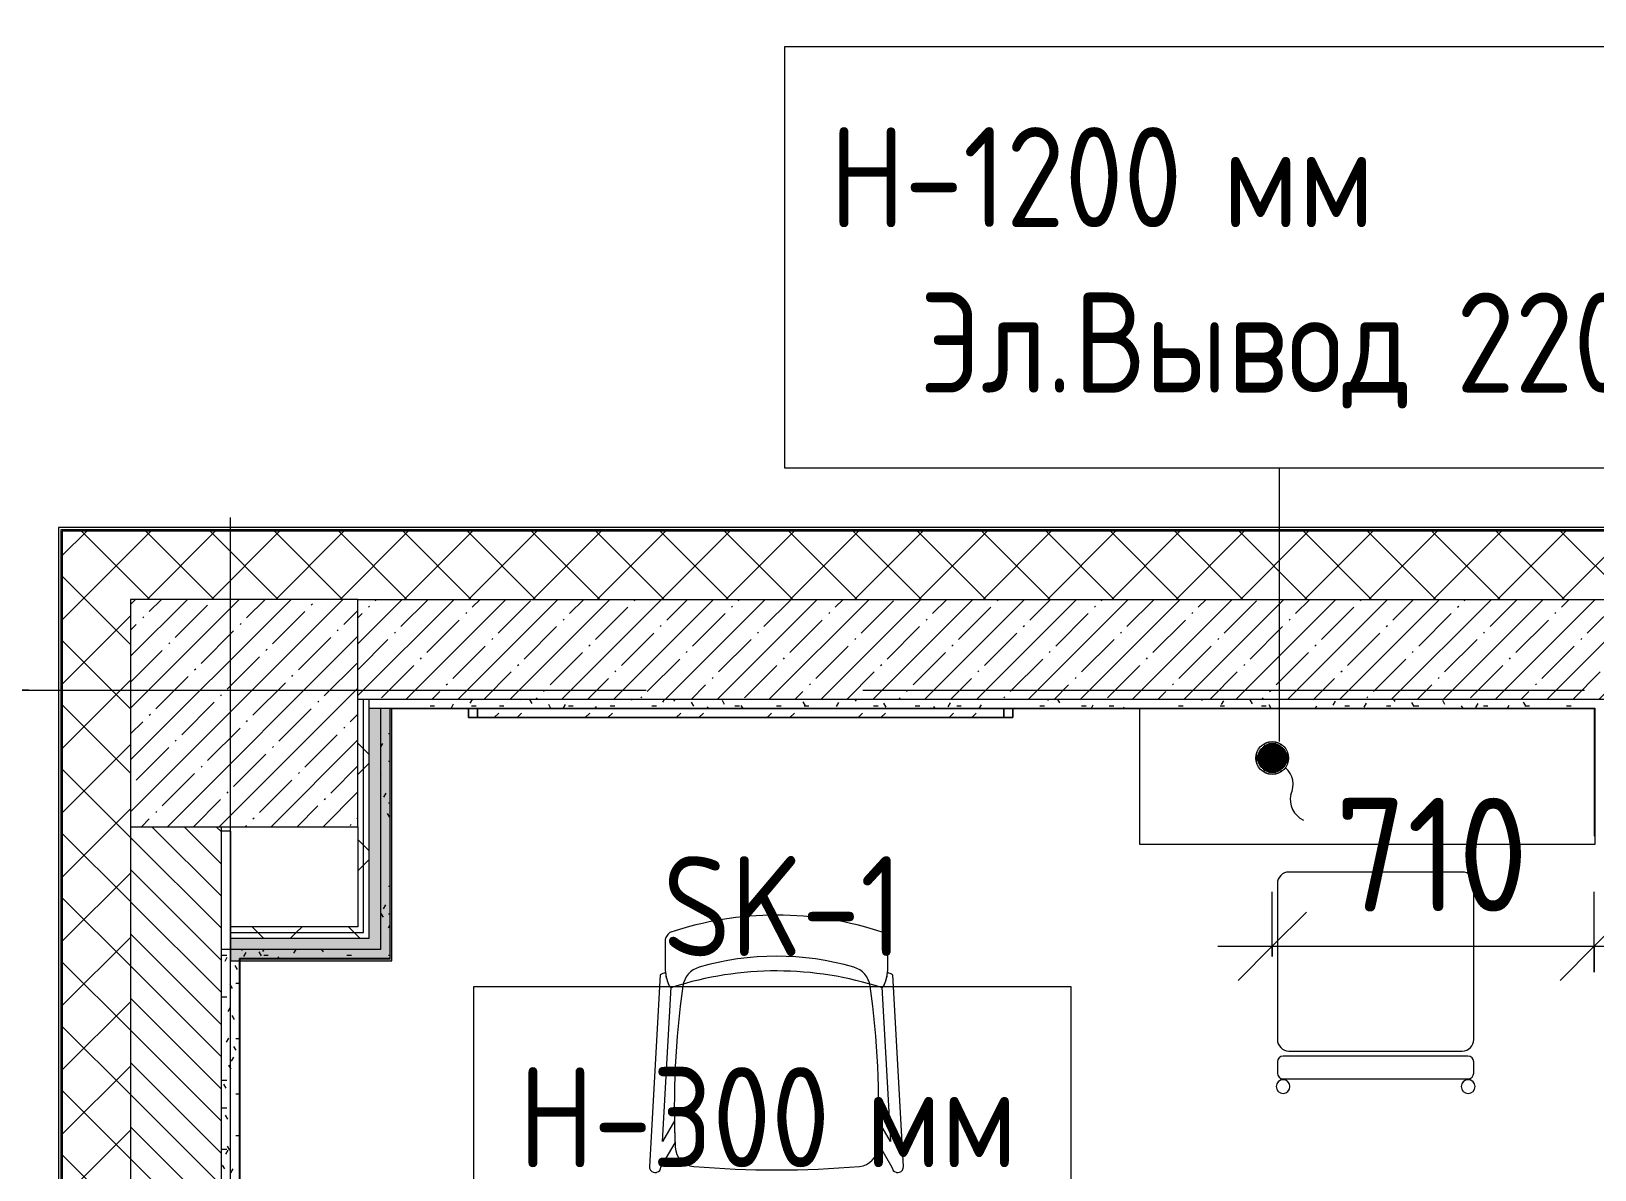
# Model space of a CAD drawing. Header units: millimetres. Extents: x -2911 to 185427, y -8553 to 29000.
# Drawn here: x -328 to 3110, y 13945 to 16449 of the extents above; entities that cross this region are included whole.
import ezdxf

# ---------------------------------------------------------------- set-up
doc = ezdxf.new("R2010")
doc.units = ezdxf.units.MM
doc.linetypes.add('Осевая', pattern=[3175, 635, -476.25, 1587.5, -476.25])
for name, color, linetype, lineweight in [('A-ANNO-DIMS', 7, 'Continuous', 9), ('A-ANNO-DIMS-100', 7, 'Continuous', 9), ('A-DETL-GENF', 7, 'Continuous', 9), ('A-WALL', 7, 'Continuous', 9), ('E-ELEC-FIXT-IDEN', 7, 'Continuous', 9), ('I-FURN', 7, 'Continuous', 9), ('I-WALL', 7, 'Continuous', 9), ('S-COLS', 7, 'Continuous', 9), ('Оси', 7, 'Continuous', 9), ('Оси-2', 7, 'Осевая', 9), ('Электрические приборы', 7, 'Continuous', 9)]:
    doc.layers.add(name, color=color, linetype=linetype, lineweight=lineweight)
for name, color, linetype, lineweight, true_color in [('A-WALL-1', 7, 'Continuous', 9, 0x3c3c3c), ('A-WALL-FNSH-1', 7, 'Continuous', 9, 0x3c3c3c), ('I-FURN-1', 7, 'Continuous', 9, 0xf0f0f0)]:
    doc.layers.add(name, color=color, linetype=linetype, lineweight=lineweight, true_color=true_color)
doc.styles.add('GOST Common', font='GOST_Common.ttf', dxfattribs={"width": 0.9, "height": 220})
doc.styles.add('ISOCPEUR', font='isocpeur.ttf', dxfattribs={"width": 0.9, "height": 250})
doc.dimstyles.new('ISO-2_5_0_9К_БОЛЬШОЙ', dxfattribs={"dimscale": 304.8, "dimtxt": 248.995294, "dimasz": 0.492126, "dimexe": 0.393701, "dimexo": 0.984252, "dimgap": 0, "dimtad": 1, "dimdec": 0, "dimrnd": 10, "dimzin": 0, "dimdsep": 46, "dimtxsty": 'ISOCPEUR', "dimblk1": 'OBLIQUE', "dimblk2": 'OBLIQUE', "dimsah": 1, "dimcen": 0.09, "dimdle": 0.393701, "dimazin": 0, "dimtfac": 1, "dimtdec": 4, "dimtix": 1, "dimtmove": 0, "dimatfit": 3, "dimfxl": 1, "dimtvp": 1, "dimtolj": 1, "dimtzin": 0, "dimarcsym": 2})
pattern_1 = [(45, (0, 0), (-70.7107, 70.7107), []), (135, (0, 0), (-70.7107, -70.7107), [])]
pattern_2 = [(0, (0, 0), (121.92, 30.48), [10.058, -81.382, 10.058, -81.382, -487.68]), (0, (0, 0), (121.92, 30.48), [-182.88, 10.058, -172.822, 10.058, -81.382, -213.36]), (0, (0, 0), (121.92, 30.48), [-457.2, 10.058, -50.902, 10.058, -142.342]), (120, (45.72, 15.24), (-87.356454, 90.34582), [10.058, -81.382, 10.058, -81.382, -487.68]), (120, (45.72, 15.24), (-87.356454, 90.34582), [-182.88, 10.058, -172.822, 10.058, -81.382, -213.36]), (120, (45.72, 15.24), (-87.356454, 90.34582), [-457.2, 10.058, -50.902, 10.058, -142.342]), (240, (60.96, 76.2), (-34.563546, -120.82582), [10.058, -81.382, 10.058, -81.382, -487.68]), (240, (60.96, 76.2), (-34.563546, -120.82582), [-182.88, 10.058, -172.822, 10.058, -81.382, -213.36]), (240, (60.96, 76.2), (-34.563546, -120.82582), [-457.2, 10.058, -50.902, 10.058, -142.342])]
pattern_3 = [(45, (0, 0), (-106.066, 106.066), []), (135, (0, 0), (-106.066, -106.066), [])]

# ---------------------------------------------------------------- blocks, each defined once
blk = doc.blocks.new('BSC_Колонна _Прямоугольная - 500х500-V22-План размещения напольных электротехнических лючков и розеток 2 этажа в осях 1-12')
at = {"layer": 'S-COLS'}
h = blk.add_hatch(dxfattribs=at)
h.set_pattern_fill('FP_33', color=256, style=0, pattern_type=2)
h.set_pattern_definition([(45, (-140, -14950), (-57.02463, 57.02463), []), (45, (-82.975, -14950), (-57.02463, 57.02463), [100.806, -20.161, 3.353, -16.808])])
h.paths.add_polyline_path([(-250, -250), (250, -250), (250, 250), (-250, 250), (-250, -113.5)])
for p, q in [((250, 250), (-250, 250)), ((-250, 250), (-250, -250)), ((250, -250), (250, 250)), ((-250, -250), (250, -250))]:
    blk.add_line(p, q, dxfattribs=at)
blk = doc.blocks.new('Chair_1 noor 78578 - 1_4-V134-План размещения напольных электротехнических лючков и розеток 2 этажа в осях 1-12')
at = {"layer": 'I-FURN-1'}
for p, q in [((-130.5, 405.7), (-130.5, 344.8)), ((359.1, 344.8), (359.1, 405.7)), ((-141.2, 329.7), (-165.1, -92)), ((393.7, -92), (369.8, 329.7)), ((-136.5, -37.1), (-117.3, 302)), ((345.9, 302), (365.1, -37.1)), ((-110.2, 8.6), (-136.5, -37.1)), ((365.1, -37.1), (338.8, 8.6)), ((-139.7, -93.5), (-108.8, -39.9)), ((337.4, -39.9), (368.3, -93.5))]:
    blk.add_line(p, q, dxfattribs=at)
for centre, radius, start, end in [((114.3, -271.9), 732.8, 71.3174, 108.6833), ((-37.4, 344.8), 93.1, 180, 204.9864), ((-41.4, 297.5), 50.8, 106.1735, 171.9659), ((114.3, -239.2), 609.6, 73.8265, 106.1735), ((270, 297.5), 50.8, 8.0341, 73.8265), ((266, 344.8), 93.1, 334.477, 360), ((114.3, -279.3), 660.4, 111.7, 112.7563), ((-37.4, 344.8), 93.1, 186.4785, 204.9864), ((114.3, -408), 746, 71.9445, 107.8276), ((266, 344.8), 93.1, 335.0136, 353.5215), ((114.3, -279.3), 660.4, 67.2437, 68.3), ((-116, 308.2), 6.35, 204.9864, 258.4091), ((-116, 308.2), 6.35, 204.9864, 287.8276), ((1798.9, 37.7), 1909.3, 171.9659, 182.6261), ((-1570.3, 37.7), 1909.3, 357.3739, 8.0341), ((344.3, 307.4), 6.35, 281.4186, 334.477), ((344.6, 308.2), 6.35, 281.5909, 335.0136), ((1798.9, 37.7), 1909.3, 180.8761, 182.3307), ((-1570.3, 37.7), 1909.3, 357.6693, 359.1239), ((-64, -47.7), 44.5, 182.6261, 265.0912), ((292.6, -47.7), 44.4, 275.9396, 357.3739), ((-152.4, -92.7), 12.7, 176.75, 251.75), ((-152.4, -92.7), 12.7, 285.9081, 356.75), ((114.8, 2033.8), 2133.6, 265.0912, 274.9044), ((381, -92.7), 12.7, 183.25, 254.0919), ((381, -92.7), 12.7, 288.25, 3.25), ((-152.4, -92.7), 12.7, 253.4407, 281.75), ((381, -92.7), 12.7, 258.25, 286.5593)]:
    blk.add_arc(centre, radius, start, end, dxfattribs=at)
for points in [[(-120.4, 422.3), (-122, 420.8), (-124.7, 417.8), (-127.8, 413.5), (-129.8, 409.4), (-130.4, 406.9), (-130.5, 405.7)], [(359.1, 405.7), (359, 406.9), (358.4, 409.4), (356.4, 413.5), (353.3, 417.8), (350.6, 420.8), (349, 422.3)]]:
    blk.add_open_spline(points, degree=3, dxfattribs=at)
blk = doc.blocks.new('Стул Breuer - 1_9а-V135-План размещения напольных электротехнических лючков и розеток 2 этажа в осях 1-12')
at = {"layer": 'I-FURN-1'}
for p, q in [((190.5, 241.3), (-190.5, 241.3)), ((-215.9, 215.9), (-215.9, -127)), ((215.9, -127), (215.9, 215.9)), ((203.2, -163.5), (-203.2, -163.5)), ((-190.5, -152.4), (190.5, -152.4)), ((-215.9, -176.2), (-215.9, -200.8)), ((215.9, -200.8), (215.9, -176.2)), ((-203.2, -213.5), (203.2, -213.5))]:
    blk.add_line(p, q, dxfattribs=at)
for centre, radius, start, end in [((-190.5, 215.9), 25.4, 90, 180), ((190.5, 215.9), 25.4, 0, 90), ((-190.5, -127), 25.4, 180, 270), ((190.5, -127), 25.4, 270, 360), ((-203.2, -176.2), 12.7, 90, 180), ((203.2, -176.2), 12.7, 360, 90), ((-203.2, -200.8), 12.7, 180, 270), ((203.2, -200.8), 12.7, 270, 360), ((-203.5, -230.6), 15.1, 360, 180), ((-203.5, -230.6), 15.1, 180, 360), ((203.7, -230.6), 15.1, 360, 180), ((203.7, -230.6), 15.1, 180, 360)]:
    blk.add_arc(centre, radius, start, end, dxfattribs=at)
blk = doc.blocks.new('Стол базовый прямоугольный - 1_76-26243621-План размещения напольных электротехнических лючков и розеток 2 этажа в осях 1-12')
at = {"layer": 'I-FURN-1'}
for p, q in [((-500, 150), (500, 150)), ((-500, -150), (-500, 150)), ((500, 150), (500, -150)), ((500, -150), (-500, -150))]:
    blk.add_line(p, q, dxfattribs=at)
blk = doc.blocks.new('Зеркало обычное - 1_24б-32858949-План размещения напольных электротехнических лючков и розеток 2 этажа в осях 1-12')
at = {"layer": 'I-FURN'}
h = blk.add_hatch(dxfattribs=at)
h.set_pattern_fill('FP_89', color=256, style=0, pattern_type=2)
h.set_pattern_definition([(45, (50, 50), (-200, 0), [141.42, -141.42]), (45, (100, 50), (-200, 0), [70.71, -212.13]), (45, (50, 100), (-200, 0), [70.71, -212.13])])
h.paths.add_polyline_path([(230, 40), (578.7, 40), (578.7, 60), (-578.7, 60), (-578.7, 40)])
at = {"layer": 'I-FURN-1'}
for p, q in [((598.7, 60), (-598.7, 60)), ((-598.7, 60), (-598.7, 40)), ((-598.7, 40), (-598.7, 60)), ((-598.7, 40), (598.7, 40)), ((-578.7, 40), (-598.7, 40)), ((578.7, 60), (-578.7, 60)), ((-578.7, 60), (-578.7, 40)), ((-578.7, 40), (-578.7, 60)), ((578.7, 60), (-578.7, 60)), ((-578.7, 40), (-578.7, 60)), ((-578.7, 40), (-578.7, 60)), ((-578.7, 40), (578.7, 40)), ((578.7, 40), (-578.7, 40)), ((578.7, 40), (-578.7, 40)), ((-578.7, 40), (578.7, 40)), ((578.7, 40), (-578.7, 40)), ((578.7, 40), (578.7, 60)), ((578.7, 60), (578.7, 40)), ((578.7, 60), (578.7, 40)), ((578.7, 40), (578.7, 60)), ((598.7, 40), (578.7, 40)), ((598.7, 40), (598.7, 60)), ((598.7, 60), (598.7, 40))]:
    blk.add_line(p, q, dxfattribs=at)
blk = doc.blocks.new('Блок Розеток и Выключателей - Блок Розеток и Выключателей_SK3-27368973-План размещения напольных электротехнических лючков и розеток 2 этажа в осях 1-12')
at = {"layer": 'A-DETL-GENF'}
for p, q in [((-7.2, -66.4), (-7.2, -133.6)), ((-4.8, -66.4), (-4.8, -133.6)), ((-2.4, -66.4), (-2.4, -133.6)), ((0, -66.4), (0, -133.6)), ((2.4, -66.4), (2.4, -133.6)), ((4.8, -66.4), (4.8, -133.6)), ((7.2, -66.4), (7.2, -133.6)), ((-33.6, -92.8), (-33.6, -107.2)), ((-31.2, -88), (-31.2, -112)), ((-28.8, -83.2), (-28.8, -116.8)), ((-26.4, -80.8), (-26.4, -119.2)), ((-24, -78.4), (-24, -121.6)), ((-21.6, -76), (-21.6, -124)), ((-19.2, -73.6), (-19.2, -126.4)), ((-16.8, -71.2), (-16.8, -128.8)), ((-14.4, -71.2), (-14.4, -128.8)), ((-12, -68.8), (-12, -131.2)), ((-9.6, -68.8), (-9.6, -131.2)), ((9.6, -68.8), (9.6, -131.2)), ((12, -68.8), (12, -131.2)), ((14.4, -71.2), (14.4, -128.8)), ((16.8, -71.2), (16.8, -128.8)), ((19.2, -73.6), (19.2, -126.4)), ((21.6, -76), (21.6, -124)), ((24, -78.4), (24, -121.6)), ((26.4, -80.8), (26.4, -119.2)), ((28.8, -83.2), (28.8, -116.8)), ((31.2, -88), (31.2, -112)), ((33.6, -92.8), (33.6, -107.2))]:
    blk.add_line(p, q, dxfattribs=at)
blk.add_circle((0, -100), 36, dxfattribs=at)
for centre, radius, start, end in [((-2.1, -158.1), 48.1, 332.5065, 49.9886), ((91.1, -190.4), 51.5, 168.6656, 243.8652)]:
    blk.add_arc(centre, radius, start, end, dxfattribs=at)
blk = doc.blocks.new('DIMBLOCK16-План размещения напольных электротехнических лючков и розеток 2 этажа в осях 1-12')
at = {"layer": 'A-ANNO-DIMS-100', "lineweight": 20}
for p, q in [((-708.7, 17000), (-783.7, 17075)), ((-708.7, 17000), (-633.7, 16925)), ((-708.7, 15000), (-783.7, 15075)), ((-708.7, 15000), (-633.7, 14925))]:
    blk.add_line(p, q, dxfattribs=at)
at = {"layer": 'A-ANNO-DIMS-100'}
for p, q in [((-902.6, 17000), (-588.7, 17000)), ((-708.7, 17000), (-902.6, 17000)), ((-708.7, 17000), (-708.7, 15000)), ((-333.7, 15000), (-828.7, 15000)), ((-708.7, 15000), (-333.7, 15000))]:
    blk.add_line(p, q, dxfattribs=at)
at = {"layer": 'A-ANNO-DIMS-100', "color": 0, "insert": (-1035.3, 15684), "char_height": 250, "width": 758.478, "attachment_point": 1, "rotation": 90, "line_spacing_factor": 1.149209, "style": 'ISOCPEUR'}
blk.add_mtext('2000', dxfattribs=at)
blk = doc.blocks.new('_Oblique')
at = {"color": 0, "linetype": 'ByBlock', "lineweight": -2}
blk.add_line((-0.5, -0.5), (0.5, 0.5), dxfattribs=at)
blk = doc.blocks.new('DIMBLOCK17-План размещения напольных электротехнических лючков и розеток 2 этажа в осях 1-12')
at = {"layer": 'A-ANNO-DIMS-100', "lineweight": 20}
for p, q in [((-708.7, 15000), (-783.7, 15075)), ((-708.7, 15000), (-633.7, 14925)), ((-708.7, 13400), (-783.7, 13475)), ((-708.7, 13400), (-633.7, 13325))]:
    blk.add_line(p, q, dxfattribs=at)
at = {"layer": 'A-ANNO-DIMS-100'}
for p, q in [((-333.7, 15000), (-828.7, 15000)), ((-708.7, 15000), (-708.7, 13400)), ((-708.7, 15000), (-333.7, 15000)), ((-902.6, 13400), (-588.7, 13400)), ((-708.7, 13400), (-902.6, 13400))]:
    blk.add_line(p, q, dxfattribs=at)
at = {"layer": 'A-ANNO-DIMS-100', "color": 0, "insert": (-1035.3, 13905.5), "char_height": 250, "width": 706.764, "attachment_point": 1, "rotation": 90, "line_spacing_factor": 1.149209, "style": 'ISOCPEUR'}
blk.add_mtext('1600', dxfattribs=at)
blk = doc.blocks.new('DIMBLOCK26-План размещения напольных электротехнических лючков и розеток 2 этажа в осях 1-12')
at = {"layer": 'A-ANNO-DIMS-100'}
for p, q in [((2400.8, 14414.3), (2400.8, 14556.9)), ((3109, 14379.7), (3109, 14556.9)), ((2280.8, 14436.9), (3229, 14436.9)), ((2400.8, 14436.9), (2400.8, 14414.3)), ((3109, 14436.9), (3109, 14379.7))]:
    blk.add_line(p, q, dxfattribs=at)
at = {"layer": 'A-ANNO-DIMS-100', "lineweight": 20}
for p, q in [((2400.8, 14436.9), (2475.8, 14511.9)), ((3109, 14436.9), (3184, 14511.9)), ((2400.8, 14436.9), (2325.8, 14361.9)), ((3109, 14436.9), (3034, 14361.9))]:
    blk.add_line(p, q, dxfattribs=at)
at = {"layer": 'A-ANNO-DIMS-100', "color": 0, "insert": (2539.4, 14763.5), "char_height": 250, "width": 517.144, "attachment_point": 1, "line_spacing_factor": 1.149209, "style": 'ISOCPEUR'}
blk.add_mtext('710', dxfattribs=at)

msp = doc.modelspace()

# ---------------------------------------------------------------- hatches: boundary and pattern name
at = {"layer": 'A-WALL'}
h = msp.add_hatch(dxfattribs=at)
h.set_pattern_fill('FP_12', color=256, style=0, pattern_type=2)
h.set_pattern_definition(pattern_1)
h.paths.add_polyline_path([(-110, -100), (-110, 5220), (-260, 5220), (-260, -100)])
h.paths.add_polyline_path([(-260, 7320), (-110, 7320), (-110, 8520), (-260, 8520), (-260, 7510.9)])
h.paths.add_polyline_path([(-110, 10620), (-110, 11520), (-260, 11520), (-260, 10620)])
h.paths.add_polyline_path([(-260, 13120), (-110, 13120), (-110, 15350), (-260, 15350), (-260, 14836.5)])
h = msp.add_hatch(dxfattribs=at)
h.set_pattern_fill('FP_12', color=256, style=0, pattern_type=2)
h.set_pattern_definition(pattern_1)
h.paths.add_polyline_path([(4052, 15200), (4052, 15350), (-110, 15350), (-110, 15200), (2788, 15200)])
h = msp.add_hatch(dxfattribs=at)
h.set_pattern_fill('FP_16', color=256, style=0, pattern_type=2)
h.set_pattern_definition([(135, (0, 0), (-35.35534, -35.35534), [])])
h.paths.add_polyline_path([(-110, 7900), (90, 7900), (90, 8520), (-110, 8520)])
h.paths.add_polyline_path([(-110, 10620), (90, 10620), (90, 10900), (-110, 10900), (-110, 10650.5)])
h.paths.add_polyline_path([(-52.9, 11400), (90, 11400), (90, 11520), (-110, 11520), (-110, 11400)])
h.paths.add_polyline_path([(90, 13120), (90, 14700), (-110, 14700), (-110, 13120)])
at = {"layer": 'I-WALL'}
h = msp.add_hatch(dxfattribs=at)
h.set_pattern_fill('FP_15', color=256, style=0, pattern_type=2)
h.set_pattern_definition([(45, (0, 0), (-57.02463, 57.02463), []), (45, (57.025, 0), (-57.02463, 57.02463), [100.806, -20.161, 3.353, -16.808])])
h.paths.add_polyline_path([(4060, 14980), (4060, 15200), (390, 15200), (390, 14980), (3210, 14980)])
h = msp.add_hatch(dxfattribs=at)
h.set_pattern_fill('FP_88', color=256, style=0, pattern_type=2)
h.set_pattern_definition(pattern_3)
h.paths.add_polyline_path([(402.5, 14467.5), (402.5, 14980), (390, 14980), (390, 14467.5)])
h = msp.add_hatch(dxfattribs=at)
h.set_pattern_fill('FP_88', color=256, style=0, pattern_type=2)
h.set_pattern_definition(pattern_3)
h.paths.add_polyline_path([(402.5, 14455), (415, 14455), (415, 14980), (402.5, 14980), (402.5, 14467.5)])
h = msp.add_hatch(dxfattribs=at)
h.set_pattern_fill('FP_87', color=256, style=0, pattern_type=2)
h.set_pattern_definition(pattern_2)
h.paths.add_polyline_path([(3110, 14960), (3110, 14980), (415, 14980), (415, 14960), (2788, 14960)])
for points in [[(415, 14405), (465, 14405), (465, 14960), (415, 14960), (415, 14455)], [(415, 14405), (415, 14455), (110, 14455), (110, 14405), (402.5, 14405)]]:
    msp.add_hatch(color=256, dxfattribs=at).paths.add_polyline_path(points)
h = msp.add_hatch(dxfattribs=at)
h.set_pattern_fill('FP_87', color=256, style=0, pattern_type=2)
h.set_pattern_definition(pattern_2)
h.paths.add_polyline_path([(440, 14430), (460, 14430), (460, 14960), (440, 14960), (440, 14836.5)])
h = msp.add_hatch(dxfattribs=at)
h.set_pattern_fill('FP_88', color=256, style=0, pattern_type=2)
h.set_pattern_definition(pattern_3)
h.paths.add_polyline_path([(110, 14467.5), (390, 14467.5), (390, 14480), (110, 14480)])
h = msp.add_hatch(dxfattribs=at)
h.set_pattern_fill('FP_88', color=256, style=0, pattern_type=2)
h.set_pattern_definition(pattern_3)
h.paths.add_polyline_path([(110, 14455), (402.5, 14455), (402.5, 14467.5), (110, 14467.5)])
h = msp.add_hatch(dxfattribs=at)
h.set_pattern_fill('FP_87', color=256, style=0, pattern_type=2)
h.set_pattern_definition(pattern_2)
h.paths.add_polyline_path([(90, 13120), (130, 13120), (130, 14430), (90, 14430)])
h = msp.add_hatch(dxfattribs=at)
h.set_pattern_fill('FP_87', color=256, style=0, pattern_type=2)
h.set_pattern_definition(pattern_2)
h.paths.add_polyline_path([(130, 14410), (460, 14410), (460, 14430), (130, 14430)])

# ---------------------------------------------------------------- linework, layer by layer
at = {"layer": 'A-WALL'}
for p, q in [((4055, 15353), (-263, 15353)), ((-263, 15353), (-263, 13120)), ((4052, 15350), (-260, 15350)), ((-260, 15350), (-260, 13120)), ((402.5, 14467.5), (402.5, 14980)), ((415, 14455), (415, 14980)), ((3110, 14960), (415, 14960)), ((3110, 14680.7), (3110, 14960)), ((-110, 14700), (-110, 13120)), ((90, 13100), (90, 14700)), ((110, 14467.5), (402.5, 14467.5)), ((110, 14455), (415, 14455)), ((130, 13120), (130, 14410)), ((171, 14410), (130, 14410))]:
    msp.add_line(p, q, dxfattribs=at)
at = {"layer": 'A-WALL-1'}
for p, q in [((390, 15200), (4052, 15200)), ((4060, 14980), (390, 14980)), ((440, 14960), (440, 14430)), ((460, 14959), (460, 14960)), ((465, 14405), (465, 14960)), ((390, 14700), (390, 14480)), ((390, 14480), (110, 14480)), ((110, 14480), (110, 14405)), ((440, 14430), (90, 14430)), ((171, 14410), (171, 14410)), ((110, 14405), (465, 14405))]:
    msp.add_line(p, q, dxfattribs=at)
at = {"layer": 'A-WALL-FNSH-1'}
for p, q in [((4060, 15358), (-268, 15358)), ((-268, 15358), (-268, 13120)), ((460, 14959), (460, 14410)), ((3109, 14959), (460, 14959)), ((461, 14409), (461, 14959)), ((3109, 14959), (3109, 14679.7)), ((3109, 14679.7), (3110, 14679.7)), ((131, 13120), (131, 14409)), ((131, 14409), (461, 14409)), ((460, 14410), (171, 14410))]:
    msp.add_line(p, q, dxfattribs=at)
at = {"layer": 'E-ELEC-FIXT-IDEN'}
msp.add_line((2417, 14887), (2417, 15488.3), dxfattribs=at)
at = {"layer": 'E-ELEC-FIXT-IDEN', "flags": 128}
for points in [[(1328.8, 16416.3), (3505.2, 16416.3), (3505.2, 15488.3), (1328.8, 15488.3)], [(644.7, 14348.8), (1958, 14348.8), (1958, 13057.8), (644.7, 13057.8)]]:
    msp.add_lwpolyline(points, close=True, dxfattribs=at)
at = {"layer": 'I-WALL'}
for q in [(90, 14690), (110, 14480)]:
    msp.add_line((110, 14690), q, dxfattribs=at)
at = {"layer": 'Оси'}
for p, q in [((110, 12880), (110, 15380)), ((-2111, 15000), (389, 15000))]:
    msp.add_line(p, q, dxfattribs=at)
at = {"layer": 'Оси-2'}
msp.add_line((389, 15000), (35390, 15000), dxfattribs=at)

# ---------------------------------------------------------------- block references
at = {"layer": 'I-FURN-1'}
for name, p in [('Зеркало обычное - 1_24б-32858949-План размещения напольных электротехнических лючков и розеток 2 этажа в осях 1-12', (1232, 14900)), ('Стул Breuer - 1_9а-V135-План размещения напольных электротехнических лючков и розеток 2 этажа в осях 1-12', (2628, 14359)), ('Chair_1 noor 78578 - 1_4-V134-План размещения напольных электротехнических лючков и розеток 2 этажа в осях 1-12', (1196.3, 14044.7))]:
    msp.add_blockref(name, p, dxfattribs=at)
at = {"layer": 'I-FURN-1', "rotation": 180}
msp.add_blockref('Стол базовый прямоугольный - 1_76-26243621-План размещения напольных электротехнических лючков и розеток 2 этажа в осях 1-12', (2610, 14810.7), dxfattribs=at)
at = {"layer": 'S-COLS'}
msp.add_blockref('BSC_Колонна _Прямоугольная - 500х500-V22-План размещения напольных электротехнических лючков и розеток 2 этажа в осях 1-12', (140, 14950), dxfattribs=at)
at = {"layer": 'Электрические приборы'}
msp.add_blockref('Блок Розеток и Выключателей - Блок Розеток и Выключателей_SK3-27368973-План размещения напольных электротехнических лючков и розеток 2 этажа в осях 1-12', (2400.8, 14951), dxfattribs=at)

# ---------------------------------------------------------------- texts
at = {"layer": 'E-ELEC-FIXT-IDEN', "char_height": 220, "attachment_point": 1, "style": 'GOST Common'}
for s, insert, width in [('H-1200 ', (1428.8, 16238.6), 1046.202), ('мм', (2292, 16238.6), 375.19), ('Эл', (1625.3, 15874.8), 339.114), ('Вывод', (1964.6, 15874.8), 873.038), (' 220 V', (2684.9, 15874.8), 865.822), ('\\fGOST Common|b0|i0|c204|p34|;\\W.9;.', (1905.1, 15874.8), 72.152), ('SK-1', (1060.6, 14635.1), 656.582), ('H-300 ', (744.7, 14171.1), 923.544), ('мм', (1506.7, 14171.1), 375.19)]:
    msp.add_mtext(s, dxfattribs=dict(at, insert=insert, width=width))

# ---------------------------------------------------------------- dimensions: what is measured, and where the dimension line sits
at = {"layer": 'A-ANNO-DIMS'}
for base, p1, p2, override, picture, middle in [((-708.7, 15000), (-602.6, 17000), (-33.7, 15000), {"dimpost": '<>', "dimfxl": 2079.343855}, 'DIMBLOCK16-План размещения напольных электротехнических лючков и розеток 2 этажа в осях 1-12', (-833.7, 16000)), ((-708.7, 13400), (-33.7, 15000), (-602.6, 13400), {"dimpost": '<>', "dimfxl": 1698.137381}, 'DIMBLOCK17-План размещения напольных электротехнических лючков и розеток 2 этажа в осях 1-12', (-833.7, 14200))]:
    dim = msp.add_linear_dim(base=base, p1=p1, p2=p2, angle=90, dimstyle='ISO-2_5_0_9К_БОЛЬШОЙ', override=override, dxfattribs=at)
    dim.commit()
    dim.dimension.update_dxf_attribs({"geometry": picture, "text_midpoint": middle})
dim = msp.add_linear_dim(base=(3109, 14436.9), p1=(2400.8, 14714.3), p2=(3109, 14679.7), dimstyle='ISO-2_5_0_9К_БОЛЬШОЙ', override={"dimpost": '<>', "dimfxl": 709.010898}, dxfattribs=at)
dim.commit()
dim.dimension.update_dxf_attribs({"geometry": 'DIMBLOCK26-План размещения напольных электротехнических лючков и розеток 2 этажа в осях 1-12', "text_midpoint": (2754.9, 14561.9)})

doc.saveas('drawing.dxf')
